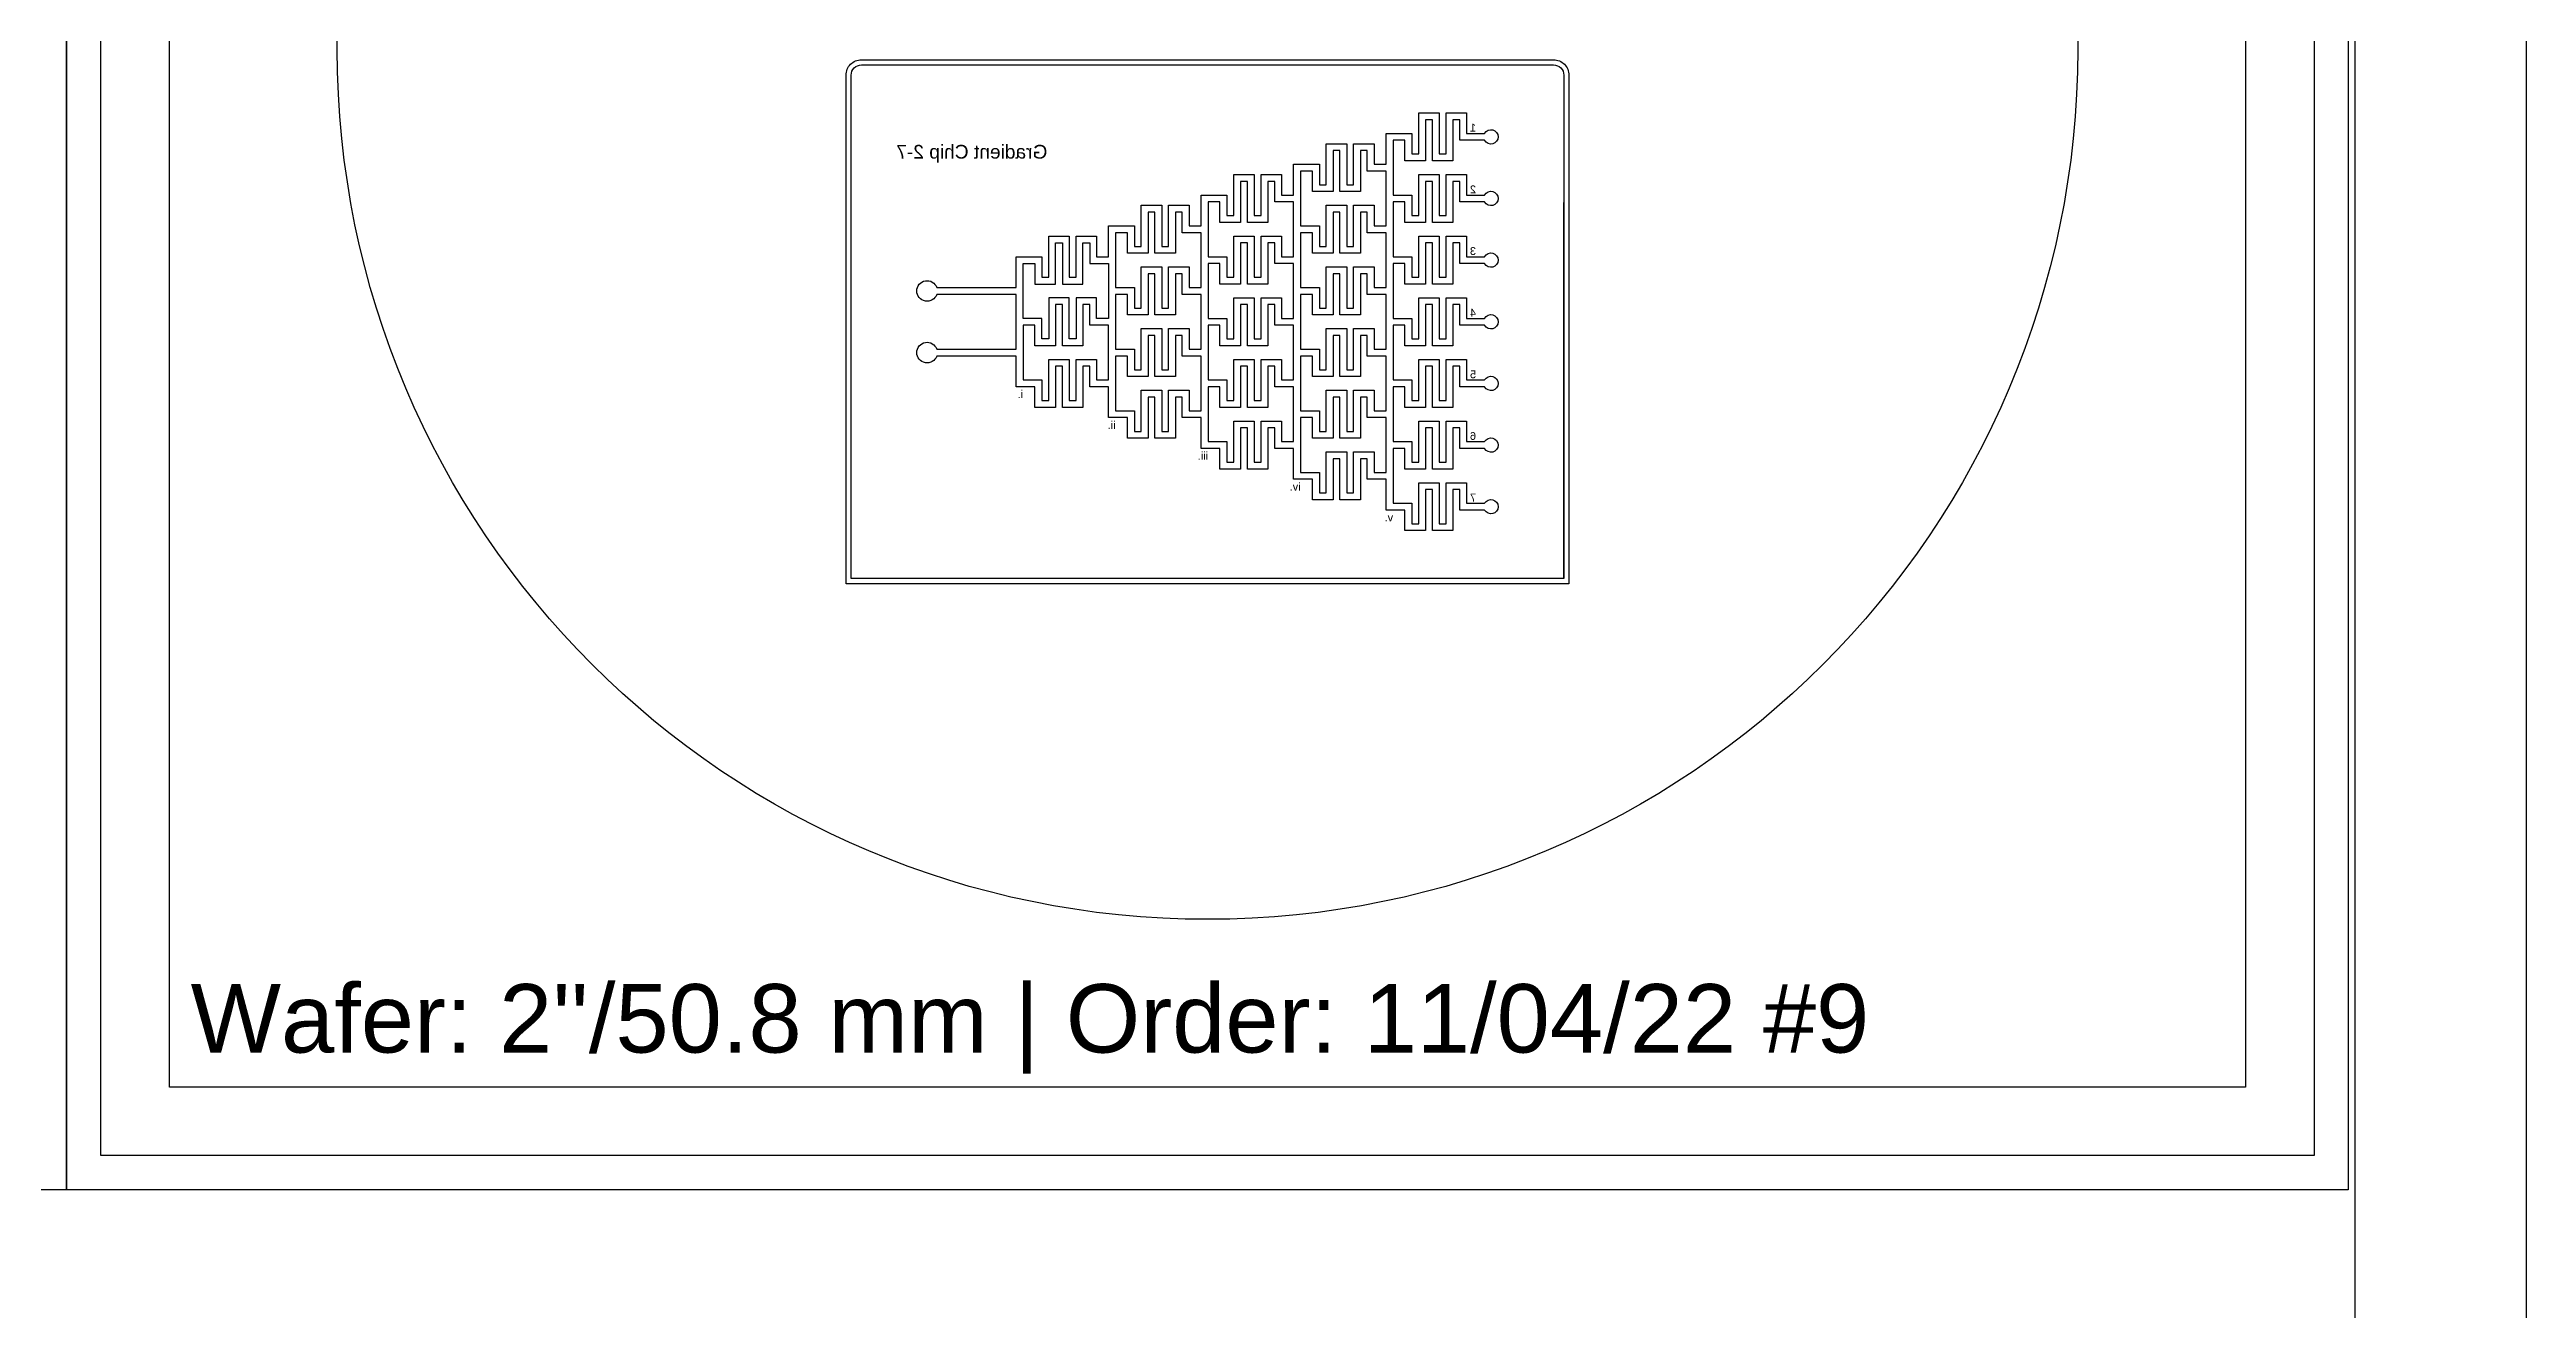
# Model space of a CAD drawing. Extents: x 3 to 210003, y 6 to 297006.
# Drawn here: x 137703 to 210003, y 78113 to 114906 of the extents above; entities that cross this region are included whole.
import ezdxf

# ---------------------------------------------------------------- set-up
doc = ezdxf.new("R2010")
doc.units = 13
doc.header["$MEASUREMENT"] = 0
doc.layers.add('1- Light', color=2, linetype='Continuous')
doc.layers.add('2- Dark', color=4, linetype='Continuous')
doc.styles.get("Standard").update_dxf_attribs({"font": 'Arial.ttf', "height": 4})

msp = doc.modelspace()

# ---------------------------------------------------------------- linework, layer by layer
for points in [[(139203, 147206), (203803, 147206), (203803, 82606), (139203, 82606)], [(141203, 145206), (201803, 145206), (201803, 84606), (141203, 84606)]]:
    msp.add_lwpolyline(points, close=True)
at = {"layer": '1- Light'}
for points in [[(182053, 99306), (181903, 99306), (160953, 99306), (160953, 114156, -0.414214), (161403, 114606), (181603, 114606, -0.414214), (182053, 114156)], [(179068, 103456), (179593, 103456, -3.946619), (179593, 103256), (179433, 103256), (179418, 103256), (179068, 103256), (178868, 103256), (178868, 103856), (178668, 103856), (178668, 102656), (178468, 102656), (178268, 102656), (178068, 102656), (178068, 103856), (177868, 103856), (177868, 102856), (177868, 102656), (177468, 102656), (177268, 102656), (177268, 103256), (176918, 103256), (176918, 101656), (177268, 101656), (177468, 101656), (177468, 101056), (177668, 101056), (177668, 102256), (177868, 102256), (178268, 102256), (178268, 102056), (178268, 101056), (178468, 101056), (178468, 102256), (178668, 102256), (179068, 102256), (179068, 102056), (179068, 101656), (179593, 101656, -3.946619), (179593, 101456), (179433, 101456), (179418, 101456), (179068, 101456), (178868, 101456), (178868, 102056), (178668, 102056), (178668, 100856), (178468, 100856), (178268, 100856), (178068, 100856), (178068, 102056), (177868, 102056), (177868, 101056), (177868, 100856), (177468, 100856), (177268, 100856), (177268, 101456), (176918, 101456), (176718, 101456), (176718, 101656), (176718, 102356), (176368, 102356), (176168, 102356), (176168, 102956), (175968, 102956), (175968, 101756), (175768, 101756), (175568, 101756), (175368, 101756), (175368, 102956), (175168, 102956), (175168, 101956), (175168, 101756), (174768, 101756), (174568, 101756), (174568, 102356), (174218, 102356), (174018, 102356), (174018, 102556), (174018, 103256), (173668, 103256), (173468, 103256), (173468, 103856), (173268, 103856), (173268, 102656), (173068, 102656), (172868, 102656), (172668, 102656), (172668, 103856), (172468, 103856), (172468, 102856), (172468, 102656), (172068, 102656), (171868, 102656), (171868, 103256), (171518, 103256), (171318, 103256), (171318, 103456), (171318, 104156), (170968, 104156), (170768, 104156), (170768, 104756), (170568, 104756), (170568, 103556), (170368, 103556), (170168, 103556), (169968, 103556), (169968, 104756), (169768, 104756), (169768, 103756), (169768, 103556), (169368, 103556), (169168, 103556), (169168, 104156), (168818, 104156), (168618, 104156), (168618, 104356), (168618, 105056), (168268, 105056), (168068, 105056), (168068, 105656), (167868, 105656), (167868, 104456), (167668, 104456), (167468, 104456), (167268, 104456), (167268, 105656), (167068, 105656), (167068, 104656), (167068, 104456), (166668, 104456), (166468, 104456), (166468, 105056), (166118, 105056), (165918, 105056), (165918, 105256), (165918, 105956), (163601, 105956, -5.828427), (163601, 106156), (165918, 106156), (165918, 106856), (165918, 107056), (165918, 107756), (163601, 107756, -5.828427), (163601, 107956), (165918, 107956), (165918, 108656), (165918, 108856), (166668, 108856), (166668, 108256), (166868, 108256), (166868, 109456), (167068, 109456), (167468, 109456), (167468, 109256), (167468, 108256), (167668, 108256), (167668, 109456), (167868, 109456), (168268, 109456), (168268, 109256), (168268, 108856), (168618, 108856), (168618, 109556), (168618, 109756), (168818, 109756), (169168, 109756), (169368, 109756), (169368, 109156), (169568, 109156), (169568, 110356), (169768, 110356), (170168, 110356), (170168, 110156), (170168, 109156), (170368, 109156), (170368, 110356), (170568, 110356), (170968, 110356), (170968, 110156), (170968, 109756), (171318, 109756), (171318, 110456), (171318, 110656), (171518, 110656), (171868, 110656), (172068, 110656), (172068, 110056), (172268, 110056), (172268, 111256), (172468, 111256), (172868, 111256), (172868, 111056), (172868, 110056), (173068, 110056), (173068, 111256), (173268, 111256), (173668, 111256), (173668, 111056), (173668, 110656), (174018, 110656), (174018, 111356), (174018, 111556), (174218, 111556), (174568, 111556), (174768, 111556), (174768, 110956), (174968, 110956), (174968, 112156), (175168, 112156), (175568, 112156), (175568, 111956), (175568, 110956), (175768, 110956), (175768, 112156), (175968, 112156), (176368, 112156), (176368, 111956), (176368, 111556), (176718, 111556), (176718, 112256), (176718, 112456), (176918, 112456), (177268, 112456), (177468, 112456), (177468, 111856), (177668, 111856), (177668, 113056), (177868, 113056), (178268, 113056), (178268, 112856), (178268, 111856), (178468, 111856), (178468, 113056), (178668, 113056), (179068, 113056), (179068, 112856), (179068, 112456), (179418, 112456), (179433, 112456), (179593, 112456, -3.946619), (179593, 112256), (179433, 112256), (179418, 112256), (179068, 112256), (178868, 112256), (178868, 112856), (178668, 112856), (178668, 111656), (178468, 111656), (178268, 111656), (178068, 111656), (178068, 112856), (177868, 112856), (177868, 111856), (177868, 111656), (177468, 111656), (177268, 111656), (177268, 112256), (176918, 112256), (176918, 110656), (177268, 110656), (177468, 110656), (177468, 110056), (177668, 110056), (177668, 111256), (177868, 111256), (178268, 111256), (178268, 111056), (178268, 110056), (178468, 110056), (178468, 111256), (178668, 111256), (179068, 111256), (179068, 111056), (179068, 110656), (179593, 110656, -3.946619), (179593, 110456), (179068, 110456), (178868, 110456), (178868, 111056), (178668, 111056), (178668, 109856), (178468, 109856), (178268, 109856), (178068, 109856), (178068, 111056), (177868, 111056), (177868, 110056), (177868, 109856), (177468, 109856), (177268, 109856), (177268, 110456), (176918, 110456), (176918, 108856), (177268, 108856), (177468, 108856), (177468, 108256), (177668, 108256), (177668, 109456), (177868, 109456), (178268, 109456), (178268, 109256), (178268, 108256), (178468, 108256), (178468, 109456), (178668, 109456), (179068, 109456), (179068, 109256), (179068, 108856), (179593, 108856, -3.946619), (179593, 108656), (179433, 108656), (179418, 108656), (179068, 108656), (178868, 108656), (178868, 109256), (178668, 109256), (178668, 108056), (178468, 108056), (178268, 108056), (178068, 108056), (178068, 109256), (177868, 109256), (177868, 108256), (177868, 108056), (177468, 108056), (177268, 108056), (177268, 108656), (176918, 108656), (176918, 107056), (177268, 107056), (177468, 107056), (177468, 106456), (177668, 106456), (177668, 107656), (177868, 107656), (178268, 107656), (178268, 107456), (178268, 106456), (178468, 106456), (178468, 107656), (178668, 107656), (179068, 107656), (179068, 107456), (179068, 107056), (179593, 107056, -3.946619), (179593, 106856), (179433, 106856), (179418, 106856), (179068, 106856), (178868, 106856), (178868, 107456), (178668, 107456), (178668, 106256), (178468, 106256), (178268, 106256), (178068, 106256), (178068, 107456), (177868, 107456), (177868, 106456), (177868, 106256), (177468, 106256), (177268, 106256), (177268, 106856), (176918, 106856), (176918, 105256), (177268, 105256), (177468, 105256), (177468, 104656), (177668, 104656), (177668, 105856), (177868, 105856), (178268, 105856), (178268, 105656), (178268, 104656), (178468, 104656), (178468, 105856), (178668, 105856), (179068, 105856), (179068, 105656), (179068, 105256), (179593, 105256, -3.946619), (179593, 105056), (179433, 105056), (179418, 105056), (179068, 105056), (178868, 105056), (178868, 105656), (178668, 105656), (178668, 104456), (178468, 104456), (178268, 104456), (178068, 104456), (178068, 105656), (177868, 105656), (177868, 104656), (177868, 104456), (177468, 104456), (177268, 104456), (177268, 105056), (176918, 105056), (176918, 103456), (177268, 103456), (177468, 103456), (177468, 102856), (177668, 102856), (177668, 104056), (177868, 104056), (178268, 104056), (178268, 103856), (178268, 102856), (178468, 102856), (178468, 104056), (178668, 104056), (179068, 104056), (179068, 103856)]]:
    msp.add_lwpolyline(points, format="xyb", close=True, dxfattribs=at)
msp.add_lwpolyline([(181903, 110441), (181903, 99456), (161103, 99456), (161103, 114156, -0.414214), (161403, 114456), (181603, 114456, -0.414214), (181903, 114156), (181903, 99456)], format="xyb", dxfattribs=at)
for points in [[(181903, 114156), (181903, 112356)], [(176918, 111556), (176918, 111356)], [(176918, 109756), (176918, 109556)], [(176918, 107956), (176918, 107756)], [(176918, 106156), (176918, 105956)], [(168818, 105256), (168818, 105056)], [(176918, 104356), (176918, 104156)], [(176918, 102556), (176918, 102356)]]:
    msp.add_lwpolyline(points, dxfattribs=at)
for points in [[(176718, 111356), (176368, 111356), (176168, 111356), (176168, 111956), (175968, 111956), (175968, 110756), (175768, 110756), (175568, 110756), (175368, 110756), (175368, 111956), (175168, 111956), (175168, 110956), (175168, 110756), (174768, 110756), (174568, 110756), (174568, 111356), (174218, 111356), (174218, 109756), (174568, 109756), (174768, 109756), (174768, 109156), (174968, 109156), (174968, 110356), (175168, 110356), (175568, 110356), (175568, 110156), (175568, 109156), (175768, 109156), (175768, 110356), (175968, 110356), (176368, 110356), (176368, 110156), (176368, 109756), (176718, 109756), (176718, 110456), (176718, 110656)], [(174018, 110456), (173668, 110456), (173468, 110456), (173468, 111056), (173268, 111056), (173268, 109856), (173068, 109856), (172868, 109856), (172668, 109856), (172668, 111056), (172468, 111056), (172468, 110056), (172468, 109856), (172068, 109856), (171868, 109856), (171868, 110456), (171518, 110456), (171518, 108856), (171868, 108856), (172068, 108856), (172068, 108256), (172268, 108256), (172268, 109456), (172468, 109456), (172868, 109456), (172868, 109256), (172868, 108256), (173068, 108256), (173068, 109456), (173268, 109456), (173668, 109456), (173668, 109256), (173668, 108856), (174018, 108856), (174018, 109556), (174018, 109756)], [(171318, 109556), (170968, 109556), (170768, 109556), (170768, 110156), (170568, 110156), (170568, 108956), (170368, 108956), (170168, 108956), (169968, 108956), (169968, 110156), (169768, 110156), (169768, 109156), (169768, 108956), (169368, 108956), (169168, 108956), (169168, 109556), (168818, 109556), (168818, 107956), (169168, 107956), (169368, 107956), (169368, 107356), (169568, 107356), (169568, 108556), (169768, 108556), (170168, 108556), (170168, 108356), (170168, 107356), (170368, 107356), (170368, 108556), (170568, 108556), (170968, 108556), (170968, 108356), (170968, 107956), (171318, 107956), (171318, 108656), (171318, 108856)], [(176718, 109556), (176368, 109556), (176168, 109556), (176168, 110156), (175968, 110156), (175968, 108956), (175768, 108956), (175568, 108956), (175368, 108956), (175368, 110156), (175168, 110156), (175168, 109156), (175168, 108956), (174768, 108956), (174568, 108956), (174568, 109556), (174218, 109556), (174218, 107956), (174568, 107956), (174768, 107956), (174768, 107356), (174968, 107356), (174968, 108556), (175168, 108556), (175568, 108556), (175568, 108356), (175568, 107356), (175768, 107356), (175768, 108556), (175968, 108556), (176368, 108556), (176368, 108356), (176368, 107956), (176718, 107956), (176718, 108656), (176718, 108856)], [(181903, 110441), (181903, 99456)], [(168618, 107056), (168268, 107056), (168268, 107456), (168268, 107656), (167868, 107656), (167668, 107656), (167668, 106456), (167468, 106456), (167468, 107456), (167468, 107656), (167068, 107656), (166868, 107656), (166868, 106456), (166668, 106456), (166668, 107056), (166468, 107056), (166118, 107056), (166118, 108656), (166468, 108656), (166468, 108056), (166668, 108056), (167068, 108056), (167068, 108256), (167068, 109256), (167268, 109256), (167268, 108056), (167468, 108056), (167668, 108056), (167868, 108056), (167868, 109256), (168068, 109256), (168068, 108656), (168268, 108656), (168618, 108656), (168618, 107956)], [(174018, 108656), (173668, 108656), (173468, 108656), (173468, 109256), (173268, 109256), (173268, 108056), (173068, 108056), (172868, 108056), (172668, 108056), (172668, 109256), (172468, 109256), (172468, 108256), (172468, 108056), (172068, 108056), (171868, 108056), (171868, 108656), (171518, 108656), (171518, 107056), (171868, 107056), (172068, 107056), (172068, 106456), (172268, 106456), (172268, 107656), (172468, 107656), (172868, 107656), (172868, 107456), (172868, 106456), (173068, 106456), (173068, 107656), (173268, 107656), (173668, 107656), (173668, 107456), (173668, 107056), (174018, 107056), (174018, 107756), (174018, 107956)], [(171318, 107756), (170968, 107756), (170768, 107756), (170768, 108356), (170568, 108356), (170568, 107156), (170368, 107156), (170168, 107156), (169968, 107156), (169968, 108356), (169768, 108356), (169768, 107356), (169768, 107156), (169368, 107156), (169168, 107156), (169168, 107756), (168818, 107756), (168818, 106156), (169168, 106156), (169368, 106156), (169368, 105556), (169568, 105556), (169568, 106756), (169768, 106756), (170168, 106756), (170168, 106556), (170168, 105556), (170368, 105556), (170368, 106756), (170568, 106756), (170968, 106756), (170968, 106556), (170968, 106156), (171318, 106156), (171318, 106856), (171318, 107056)], [(176718, 107756), (176368, 107756), (176168, 107756), (176168, 108356), (175968, 108356), (175968, 107156), (175768, 107156), (175568, 107156), (175368, 107156), (175368, 108356), (175168, 108356), (175168, 107356), (175168, 107156), (174768, 107156), (174568, 107156), (174568, 107756), (174218, 107756), (174218, 106156), (174568, 106156), (174768, 106156), (174768, 105556), (174968, 105556), (174968, 106756), (175168, 106756), (175568, 106756), (175568, 106556), (175568, 105556), (175768, 105556), (175768, 106756), (175968, 106756), (176368, 106756), (176368, 106556), (176368, 106156), (176718, 106156), (176718, 106856), (176718, 107056)], [(168618, 106856), (168268, 106856), (168068, 106856), (168068, 107456), (167868, 107456), (167868, 106256), (167668, 106256), (167468, 106256), (167268, 106256), (167268, 107456), (167068, 107456), (167068, 106456), (167068, 106256), (166668, 106256), (166468, 106256), (166468, 106856), (166118, 106856), (166118, 105256), (166468, 105256), (166668, 105256), (166668, 104656), (166868, 104656), (166868, 105856), (167068, 105856), (167468, 105856), (167468, 105656), (167468, 104656), (167668, 104656), (167668, 105856), (167868, 105856), (168268, 105856), (168268, 105656), (168268, 105256), (168618, 105256), (168618, 105956)], [(174018, 106856), (173668, 106856), (173468, 106856), (173468, 107456), (173268, 107456), (173268, 106256), (173068, 106256), (172868, 106256), (172668, 106256), (172668, 107456), (172468, 107456), (172468, 106456), (172468, 106256), (172068, 106256), (171868, 106256), (171868, 106856), (171518, 106856), (171518, 105256), (171868, 105256), (172068, 105256), (172068, 104656), (172268, 104656), (172268, 105856), (172468, 105856), (172868, 105856), (172868, 105656), (172868, 104656), (173068, 104656), (173068, 105856), (173268, 105856), (173668, 105856), (173668, 105656), (173668, 105256), (174018, 105256), (174018, 105956), (174018, 106156)], [(171318, 105956), (170968, 105956), (170768, 105956), (170768, 106556), (170568, 106556), (170568, 105356), (170368, 105356), (170168, 105356), (169968, 105356), (169968, 106556), (169768, 106556), (169768, 105556), (169768, 105356), (169368, 105356), (169168, 105356), (169168, 105956), (168818, 105956), (168818, 104356), (169168, 104356), (169368, 104356), (169368, 103756), (169568, 103756), (169568, 104956), (169768, 104956), (170168, 104956), (170168, 104756), (170168, 103756), (170368, 103756), (170368, 104956), (170568, 104956), (170968, 104956), (170968, 104756), (170968, 104356), (171318, 104356), (171318, 105056), (171318, 105256)], [(176718, 105956), (176368, 105956), (176168, 105956), (176168, 106556), (175968, 106556), (175968, 105356), (175768, 105356), (175568, 105356), (175368, 105356), (175368, 106556), (175168, 106556), (175168, 105556), (175168, 105356), (174768, 105356), (174568, 105356), (174568, 105956), (174218, 105956), (174218, 104356), (174568, 104356), (174768, 104356), (174768, 103756), (174968, 103756), (174968, 104956), (175168, 104956), (175568, 104956), (175568, 104756), (175568, 103756), (175768, 103756), (175768, 104956), (175968, 104956), (176368, 104956), (176368, 104756), (176368, 104356), (176718, 104356), (176718, 105056), (176718, 105256)], [(174018, 105056), (173668, 105056), (173468, 105056), (173468, 105656), (173268, 105656), (173268, 104456), (173068, 104456), (172868, 104456), (172668, 104456), (172668, 105656), (172468, 105656), (172468, 104656), (172468, 104456), (172068, 104456), (171868, 104456), (171868, 105056), (171518, 105056), (171518, 103456), (171868, 103456), (172068, 103456), (172068, 102856), (172268, 102856), (172268, 104056), (172468, 104056), (172868, 104056), (172868, 103856), (172868, 102856), (173068, 102856), (173068, 104056), (173268, 104056), (173668, 104056), (173668, 103856), (173668, 103456), (174018, 103456), (174018, 104156), (174018, 104356)], [(176718, 104156), (176368, 104156), (176168, 104156), (176168, 104756), (175968, 104756), (175968, 103556), (175768, 103556), (175568, 103556), (175368, 103556), (175368, 104756), (175168, 104756), (175168, 103756), (175168, 103556), (174768, 103556), (174568, 103556), (174568, 104156), (174218, 104156), (174218, 102556), (174568, 102556), (174768, 102556), (174768, 101956), (174968, 101956), (174968, 103156), (175168, 103156), (175568, 103156), (175568, 102956), (175568, 101956), (175768, 101956), (175768, 103156), (175968, 103156), (176368, 103156), (176368, 102956), (176368, 102556), (176718, 102556), (176718, 103256), (176718, 103456)]]:
    msp.add_lwpolyline(points, close=True, dxfattribs=at)
msp.add_circle((171503, 114906), 25400, dxfattribs=at)
at = {"layer": '2- Dark'}
for points in [[(3, 6), (210003, 6), (210003, 297006), (3, 297006)], [(71603, 148206), (138203, 148206), (138203, 81606), (71603, 81606)], [(138203, 148206), (204803, 148206), (204803, 81606), (138203, 81606)]]:
    msp.add_lwpolyline(points, close=True, dxfattribs=at)
msp.add_lwpolyline([(205003, 10006), (205003, 292006), (5003, 292006), (5003, 10006)], dxfattribs=at)

# ---------------------------------------------------------------- texts
at = {"insert": (141822, 87615), "char_height": 2000, "attachment_point": 1}
msp.add_mtext_dynamic_manual_height_columns("Wafer: 2''/50.8 mm | Order: 11/04/22 #9", width=66218.59, gutter_width=20, heights=[0], dxfattribs=at)
at = {"layer": '1- Light', "extrusion": (0, 0, -1), "attachment_point": 1, "text_direction": (-1, 0, 0)}
for s, width, insert, char_height in [('Gradient Chip 2-7', 5314.98, (166829, 112121), 400), ('1', 691.49, (179343, 112737), 230), ('2', 691.49, (179343, 110937), 230), ('3', 691.49, (179343, 109137), 230), ('4', 691.49, (179343, 107337), 230), ('i.', 691.49, (166122, 104957), 230), ('5', 691.49, (179343, 105537), 230), ('ii.', 691.49, (168822, 104057), 230), ('6', 691.49, (179343, 103737), 230), ('iii.', 691.49, (171522, 103157), 230), ('iv.', 691.49, (174222, 102257), 230), ('v.', 691.49, (176922, 101357), 230), ('7', 691.49, (179343, 101937), 230)]:
    msp.add_mtext_dynamic_manual_height_columns(s, width=width, gutter_width=20, heights=[0], dxfattribs=dict(at, insert=insert, char_height=char_height))

doc.saveas('drawing.dxf')
